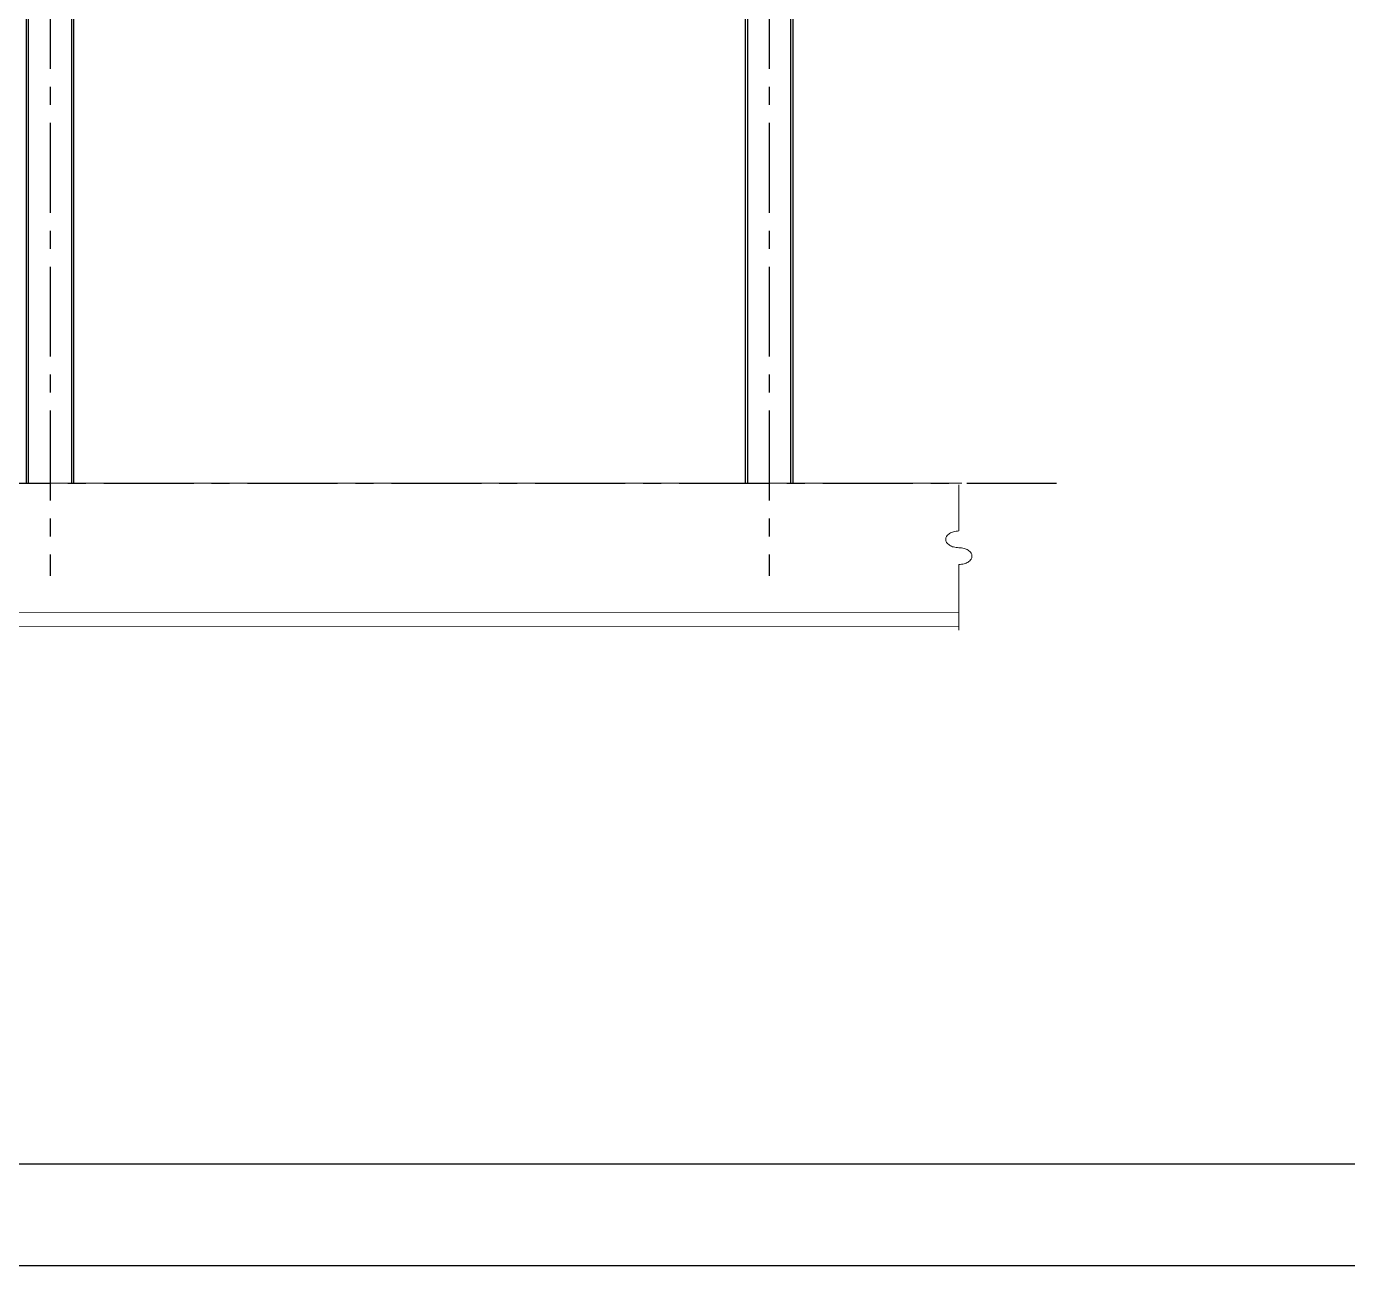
# Model space of a CAD drawing. Header units: inches. Extents: x 460503 to 460688, y 47570 to 48852.
# Drawn here: x 460553.01 to 460571.38, y 48007.6 to 48024.83 of the extents above; entities that cross this region are included whole.
import ezdxf

# ---------------------------------------------------------------- set-up
doc = ezdxf.new("R2010")
doc.units = ezdxf.units.IN
doc.header["$MEASUREMENT"] = 0
doc.linetypes.add('CENTER', pattern=[2, 1.25, -0.25, 0.25, -0.25])
for name, color, linetype in [('1', 1, 'Continuous'), ('3G', 3, 'Continuous'), ('AXE', 1, 'CENTER'), ('DIM', 8, 'Continuous'), ('lateral brace', 5, 'Continuous'), ('Layer4', 118, 'Continuous'), ('TXT', 3, 'Continuous')]:
    doc.layers.add(name, color=color, linetype=linetype)
doc.layers.add('2', color=2, linetype='Continuous', lineweight=9)

# ---------------------------------------------------------------- blocks, each defined once
blk = doc.blocks.new('ss')
at = {"layer": '2'}
for p, q in [((0, 0.137), (0, 0.514)), ((0, -0.137), (0, -0.674))]:
    blk.add_line(p, q, dxfattribs=at)
for points in [[(0, 0, -0.064661), (-0.043, 0.006, -0.077521), (-0.076, 0.02, -0.107173), (-0.1, 0.044, -0.145), (-0.107, 0.069, -0.145), (-0.1, 0.093, -0.107173), (-0.076, 0.117, -0.077521), (-0.043, 0.131, -0.064661), (0, 0.137, -0.064661)], [(0, -0.137, 0.064661), (0.043, -0.131, 0.077521), (0.076, -0.117, 0.107173), (0.1, -0.093, 0.145), (0.107, -0.069, 0.145), (0.1, -0.044, 0.107173), (0.076, -0.02, 0.077521), (0.043, -0.006, 0.064661), (0, 0, 0.064661)]]:
    blk.add_lwpolyline(points, format="xyb", dxfattribs=at)

msp = doc.modelspace()

# ---------------------------------------------------------------- linework, layer by layer
at = {"layer": '1'}
msp.add_lwpolyline([(460507.46120186, 48009.01534443), (460588.72955203, 48009.01534443), (460588.72955203, 48065.64834106), (460507.46120186, 48065.64834106)], close=True, dxfattribs=at)
at = {"layer": '2'}
for p, q in [((460521.71390906, 48018.47974456), (460566.01532906, 48018.47974456)), ((460521.71381732, 48016.67974456), (460565.97141467, 48016.68563694)), ((460521.71380559, 48016.47974456), (460565.97138708, 48016.48563693))]:
    msp.add_line(p, q, dxfattribs=at)
at = {"layer": '3G'}
for p, q in [((460553.00534581, 48018.47974456, 0.00499999), (460553.00534581, 48049.67668864, 0.00499999)), ((460553.03534581, 48018.47974456, 0.00499999), (460553.03534581, 48049.67259242, 0.00499999)), ((460553.63534581, 48018.47974456, 0.00499999), (460553.63534581, 48049.58404985, 0.00499999)), ((460553.66534581, 48018.47974456, 0.00499999), (460553.66534581, 48049.57974456, 0.00499999)), ((460563.0053458, 48018.47974456, 0.00499999), (460563.0053458, 48039.64574456, 0.00499999)), ((460563.0353458, 48018.47974456, 0.00499999), (460563.0353458, 48039.64274456, 0.00499999)), ((460563.6353458, 48018.47974456, 0.00499999), (460563.6353458, 48039.58274456, 0.00499999)), ((460563.6653458, 48018.47974456, 0.00499999), (460563.6653458, 48039.57974456, 0.00499999))]:
    msp.add_line(p, q, dxfattribs=at)
at = {"layer": 'AXE'}
for p, q in [((460553.3353458, 48059.49055904, 0.00499999), (460553.3353458, 48017.19236466, 0.00499999)), ((460563.3353458, 48059.49049237, 0.00499999), (460563.3353458, 48017.19229799, 0.00499999)), ((460512.08129343, 48018.47974456), (460567.369901, 48018.47974456))]:
    msp.add_line(p, q, dxfattribs=at)
at = {"layer": 'DIM'}
msp.add_lwpolyline([(460506.04537694, 48007.59951951), (460590.14537694, 48007.59951951), (460590.14537694, 48067.06416598), (460506.04537694, 48067.06416598)], close=True, dxfattribs=at)
at = {"layer": 'lateral brace'}
msp.add_lwpolyline([(460506.04537694, 48007.59951951), (460590.14537694, 48007.59951951), (460590.14537694, 48067.06416598), (460506.04537694, 48067.06416598)], close=True, dxfattribs=at)
at = {"layer": 'Layer4'}
msp.add_lwpolyline([(460590.14537694, 48067.06416598), (460506.04537694, 48067.06416598), (460506.04537694, 48007.59951951), (460590.14537694, 48007.59951951)], close=True, dxfattribs=at)

# ---------------------------------------------------------------- block references
at = {"layer": 'TXT', "xscale": 1.7, "yscale": 1.7, "zscale": 1.7}
msp.add_blockref('ss', (460565.9715277, 48017.58284248), dxfattribs=at)

doc.saveas('drawing.dxf')
